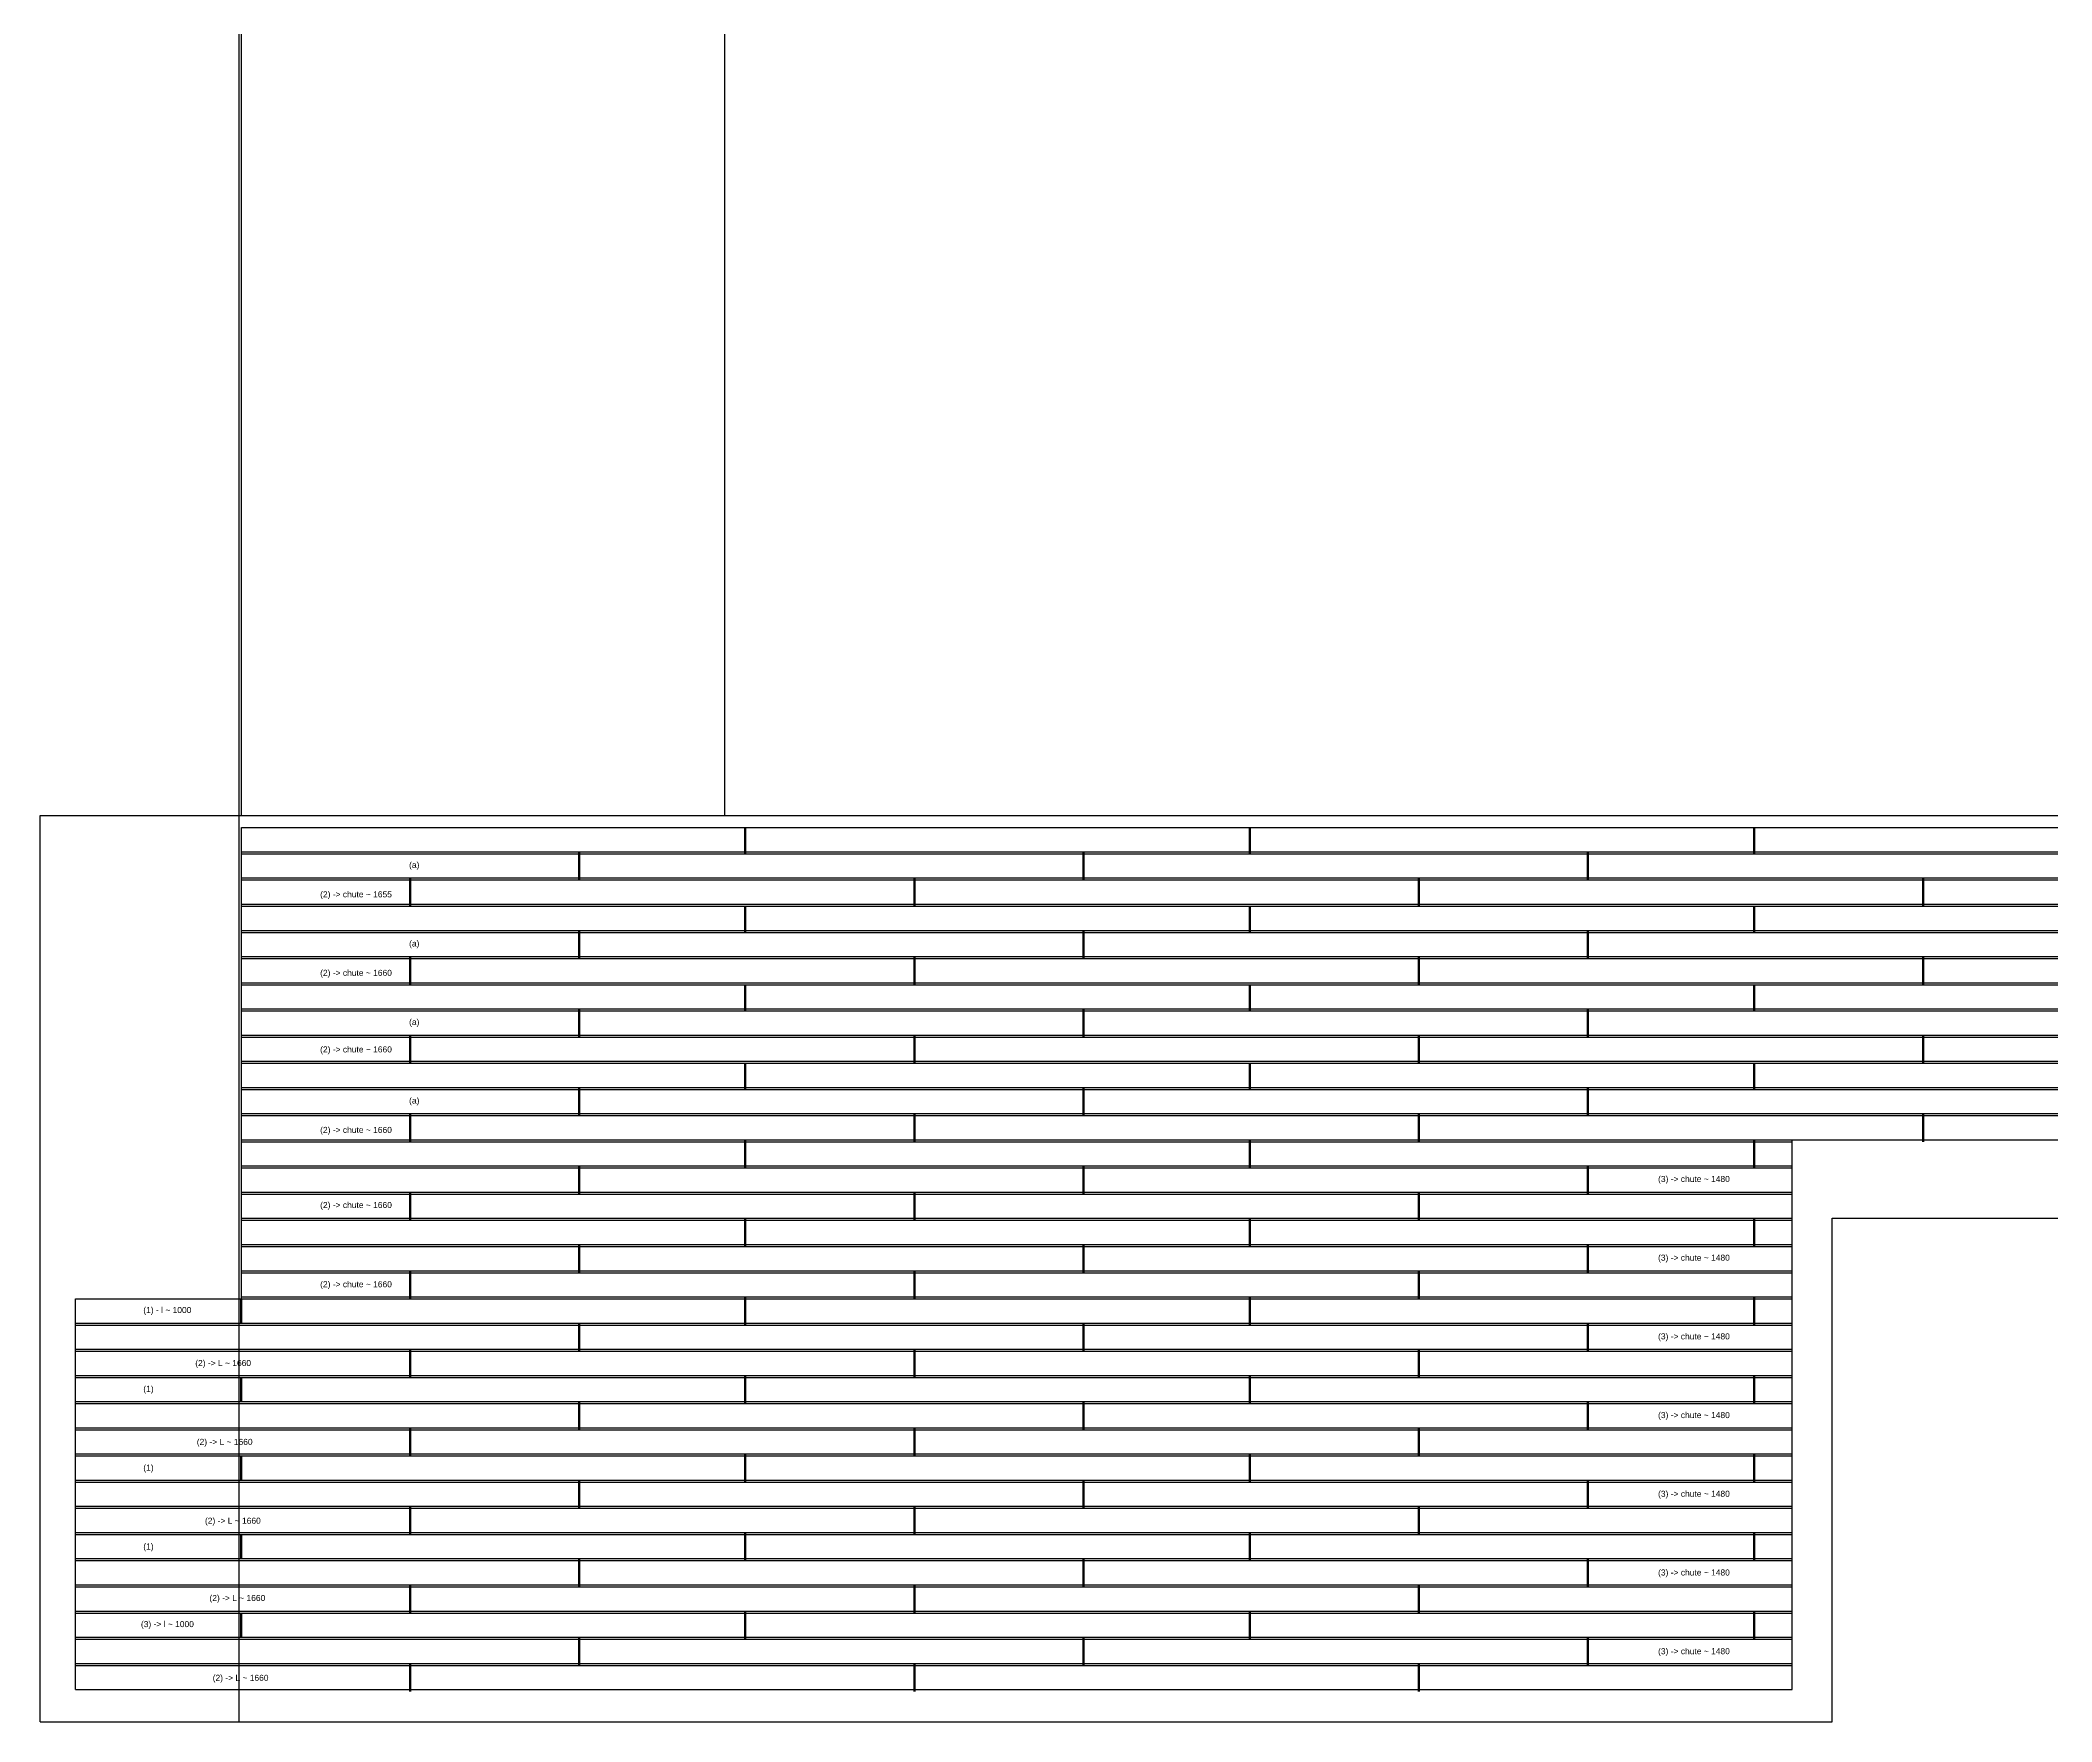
# Model space of a CAD drawing. Header units: millimetres. Extents: x 0 to 20000, y 0 to 16700.
# Drawn here: x 0 to 9990, y 0 to 8350 of the extents above; entities that cross this region are included whole.
import ezdxf

# ---------------------------------------------------------------- set-up
doc = ezdxf.new("R2010")
doc.units = ezdxf.units.MM
doc.layers.get('0').update_dxf_attribs({"lineweight": 25, "true_color": 0xffffff})
for name, color, linetype, lineweight, true_color in [('Lames', 30, 'Continuous', 25, 0xff7f00), ('Lames ... Détail', 2, 'Continuous', 25, 0xffff00), ('Lames ... Détail ... EasyPeasy1', 56, 'Continuous', 25, 0x808000), ('Lames ... Détail ... EasyPeasy2', 4, 'Continuous', 25, 0x00ffff), ('Lames ... Détail ... EasyPeasy3', 1, 'Continuous', 25, 0xff0000)]:
    doc.layers.add(name, color=color, linetype=linetype, lineweight=lineweight, true_color=true_color)
doc.styles.add('textstyle21', font='')
doc.styles.add('textstyle24', font='')
doc.styles.add('textstyle25', font='')
doc.styles.add('textstyle28', font='')
doc.styles.add('textstyle29', font='')
doc.styles.add('textstyle32', font='')
doc.styles.add('textstyle35', font='')
doc.styles.add('textstyle36', font='')
doc.styles.add('textstyle37', font='')
doc.styles.add('textstyle38', font='')
doc.styles.add('textstyle39', font='')
doc.styles.add('textstyle40', font='')
doc.styles.add('textstyle41', font='')
doc.styles.add('textstyle42', font='')
doc.styles.add('textstyle43', font='')
doc.styles.add('textstyle44', font='')
doc.styles.add('textstyle45', font='')
doc.styles.add('textstyle46', font='')
doc.styles.add('textstyle47', font='')
doc.styles.add('textstyle48', font='')
doc.styles.add('textstyle49', font='')
doc.styles.add('textstyle50', font='')
doc.styles.add('textstyle51', font='')
doc.styles.add('textstyle52', font='')
doc.styles.add('textstyle53', font='')
doc.styles.add('textstyle54', font='')
doc.styles.add('textstyle55', font='')
doc.styles.get('textstyle21').set_extended_font_data('Liberation Sans')
doc.styles.get('textstyle24').set_extended_font_data('Liberation Sans')
doc.styles.get('textstyle25').set_extended_font_data('Liberation Sans')
doc.styles.get('textstyle28').set_extended_font_data('Liberation Sans')
doc.styles.get('textstyle29').set_extended_font_data('Liberation Sans')
doc.styles.get('textstyle32').set_extended_font_data('Liberation Sans')
doc.styles.get('textstyle35').set_extended_font_data('Liberation Sans')
doc.styles.get('textstyle36').set_extended_font_data('Liberation Sans')
doc.styles.get('textstyle37').set_extended_font_data('Liberation Sans')
doc.styles.get('textstyle38').set_extended_font_data('Liberation Sans')
doc.styles.get('textstyle39').set_extended_font_data('Liberation Sans')
doc.styles.get('textstyle40').set_extended_font_data('Liberation Sans')
doc.styles.get('textstyle41').set_extended_font_data('Liberation Sans')
doc.styles.get('textstyle42').set_extended_font_data('Liberation Sans')
doc.styles.get('textstyle43').set_extended_font_data('Liberation Sans')
doc.styles.get('textstyle44').set_extended_font_data('Liberation Sans')
doc.styles.get('textstyle45').set_extended_font_data('Liberation Sans')
doc.styles.get('textstyle46').set_extended_font_data('Liberation Sans')
doc.styles.get('textstyle47').set_extended_font_data('Liberation Sans')
doc.styles.get('textstyle48').set_extended_font_data('Liberation Sans')
doc.styles.get('textstyle49').set_extended_font_data('Liberation Sans')
doc.styles.get('textstyle50').set_extended_font_data('Liberation Sans')
doc.styles.get('textstyle51').set_extended_font_data('Liberation Sans')
doc.styles.get('textstyle52').set_extended_font_data('Liberation Sans')
doc.styles.get('textstyle53').set_extended_font_data('Liberation Sans')
doc.styles.get('textstyle54').set_extended_font_data('Liberation Sans')
doc.styles.get('textstyle55').set_extended_font_data('Liberation Sans')

msp = doc.modelspace()

# ---------------------------------------------------------------- linework, layer by layer
for p, q in [((988, 0), (988, 11340)), ((1000, 4500), (1000, 11340)), ((3400, 4500), (3400, 11340)), ((0, 0), (0, 4500)), ((0, 4500), (19000, 4500)), ((8900, 0), (8900, 2500)), ((8900, 2500), (20000, 2500)), ((0, 0), (8900, 0))]:
    msp.add_line(p, q)
at = {"layer": 'Lames'}
for p, q in [((1000, 2100), (1000, 4440)), ((1000, 4440), (20000, 4440)), ((8700, 2890), (20000, 2890)), ((8700, 160), (8700, 2890)), ((175, 160), (175, 2100)), ((175, 2100), (1000, 2100)), ((175, 160), (8700, 160))]:
    msp.add_line(p, q, dxfattribs=at)
at = {"layer": 'Lames ... Détail'}
for p, q in [((1000, 4320), (20000, 4320)), ((1000, 4310), (20000, 4310)), ((1000, 4190), (20000, 4190)), ((1000, 4180), (20000, 4180)), ((1000, 4060), (20000, 4060)), ((1000, 4050), (20000, 4050)), ((1000, 3930), (20000, 3930)), ((1000, 3920), (20000, 3920)), ((1000, 3800), (20000, 3800)), ((1000, 3790), (20000, 3790)), ((1000, 3670), (20000, 3670)), ((1000, 3660), (20000, 3660)), ((1000, 3540), (20000, 3540)), ((1000, 3530), (20000, 3530)), ((1000, 3410), (20000, 3410)), ((1000, 3400), (20000, 3400)), ((1000, 3280), (20000, 3280)), ((1000, 3270), (20000, 3270)), ((1000, 3150), (20000, 3150)), ((1000, 3140), (20000, 3140)), ((1000, 3020), (20000, 3020)), ((1000, 3010), (20000, 3010)), ((1000, 2890), (8700, 2890)), ((1000, 2880), (8700, 2880)), ((1000, 2760), (8700, 2760)), ((1000, 2750), (8700, 2750)), ((1000, 2630), (8700, 2630)), ((1000, 2620), (8700, 2620)), ((1000, 2500), (8700, 2500)), ((1000, 2490), (8700, 2490)), ((1000, 2370), (8700, 2370)), ((1000, 2360), (8700, 2360)), ((1000, 2240), (8700, 2240)), ((1000, 2230), (8700, 2230)), ((175, 2100), (8700, 2100)), ((1000, 2110), (8700, 2110)), ((175, 1980), (8700, 1980)), ((175, 1970), (8700, 1970)), ((175, 1850), (8700, 1850)), ((175, 1840), (8700, 1840)), ((175, 1720), (8700, 1720)), ((175, 1710), (8700, 1710)), ((175, 1590), (8700, 1590)), ((175, 1580), (8700, 1580)), ((175, 1460), (8700, 1460)), ((175, 1450), (8700, 1450)), ((175, 1330), (8700, 1330)), ((175, 1320), (8700, 1320)), ((175, 1200), (8700, 1200)), ((175, 1190), (8700, 1190)), ((175, 1070), (8700, 1070)), ((175, 1060), (8700, 1060)), ((175, 940), (8700, 940)), ((175, 930), (8700, 930)), ((175, 810), (8700, 810)), ((175, 800), (8700, 800)), ((175, 680), (8700, 680)), ((175, 670), (8700, 670)), ((175, 550), (8700, 550)), ((175, 540), (8700, 540)), ((175, 420), (8700, 420)), ((175, 410), (8700, 410)), ((175, 290), (8700, 290)), ((175, 280), (8700, 280))]:
    msp.add_line(p, q, dxfattribs=at)
at = {"layer": 'Lames ... Détail ... EasyPeasy1'}
for p, q in [((3500, 4310), (3500, 4440)), ((3505, 4310), (3505, 4440)), ((6005, 4310), (6005, 4440)), ((6010, 4310), (6010, 4440)), ((8510, 4310), (8510, 4440)), ((8515, 4310), (8515, 4440)), ((3500, 3920), (3500, 4050)), ((3505, 3920), (3505, 4050)), ((6005, 3920), (6005, 4050)), ((6010, 3920), (6010, 4050)), ((8510, 3920), (8510, 4050)), ((8515, 3920), (8515, 4050)), ((3500, 3530), (3500, 3660)), ((3505, 3530), (3505, 3660)), ((6005, 3530), (6005, 3660)), ((6010, 3530), (6010, 3660)), ((8510, 3530), (8510, 3660)), ((8515, 3530), (8515, 3660)), ((3500, 3140), (3500, 3270)), ((3505, 3140), (3505, 3270)), ((6005, 3140), (6005, 3270)), ((6010, 3140), (6010, 3270)), ((8510, 3140), (8510, 3270)), ((8515, 3140), (8515, 3270)), ((3500, 2750), (3500, 2890)), ((3505, 2750), (3505, 2890)), ((6005, 2750), (6005, 2890)), ((6010, 2750), (6010, 2890)), ((8510, 2750), (8510, 2890)), ((8515, 2750), (8515, 2890)), ((3500, 2360), (3500, 2500)), ((3505, 2360), (3505, 2500)), ((6005, 2360), (6005, 2500)), ((6010, 2360), (6010, 2500)), ((8510, 2360), (8510, 2500)), ((8515, 2360), (8515, 2500)), ((995, 2100), (995, 1980)), ((1000, 2100), (1000, 1980)), ((3500, 1970), (3500, 2110)), ((3505, 1970), (3505, 2110)), ((6005, 1970), (6005, 2110)), ((6010, 1970), (6010, 2110)), ((8510, 1970), (8510, 2110)), ((8515, 1970), (8515, 2110)), ((995, 1710), (995, 1590)), ((1000, 1710), (1000, 1590)), ((3500, 1580), (3500, 1720)), ((3505, 1580), (3505, 1720)), ((6005, 1580), (6005, 1720)), ((6010, 1580), (6010, 1720)), ((8510, 1580), (8510, 1720)), ((8515, 1580), (8515, 1720)), ((995, 1320), (995, 1200)), ((1000, 1320), (1000, 1200)), ((3500, 1190), (3500, 1330)), ((3505, 1190), (3505, 1330)), ((6005, 1190), (6005, 1330)), ((6010, 1190), (6010, 1330)), ((8510, 1190), (8510, 1330)), ((8515, 1190), (8515, 1330)), ((995, 930), (995, 810)), ((1000, 930), (1000, 810)), ((3500, 800), (3500, 940)), ((3505, 800), (3505, 940)), ((6005, 800), (6005, 940)), ((6010, 800), (6010, 940)), ((8510, 800), (8510, 940)), ((8515, 800), (8515, 940)), ((995, 540), (995, 420)), ((1000, 540), (1000, 420)), ((3500, 410), (3500, 550)), ((3505, 410), (3505, 550)), ((6005, 410), (6005, 550)), ((6010, 410), (6010, 550)), ((8510, 410), (8510, 550)), ((8515, 410), (8515, 550))]:
    msp.add_line(p, q, dxfattribs=at)
at = {"layer": 'Lames ... Détail ... EasyPeasy2'}
for p, q in [((2675, 4180), (2675, 4320)), ((2680, 4180), (2680, 4320)), ((5180, 4180), (5180, 4320)), ((5185, 4180), (5185, 4320)), ((7685, 4180), (7685, 4320)), ((7690, 4180), (7690, 4320)), ((2675, 3790), (2675, 3930)), ((2680, 3790), (2680, 3930)), ((5180, 3790), (5180, 3930)), ((5185, 3790), (5185, 3930)), ((7685, 3790), (7685, 3930)), ((7690, 3790), (7690, 3930)), ((2675, 3400), (2675, 3540)), ((2680, 3400), (2680, 3540)), ((5180, 3400), (5180, 3540)), ((5185, 3400), (5185, 3540)), ((7685, 3400), (7685, 3540)), ((7690, 3400), (7690, 3540)), ((2675, 3010), (2675, 3150)), ((2680, 3010), (2680, 3150)), ((5180, 3010), (5180, 3150)), ((5185, 3010), (5185, 3150)), ((7685, 3010), (7685, 3150)), ((7690, 3010), (7690, 3150)), ((2675, 2620), (2675, 2760)), ((2680, 2620), (2680, 2760)), ((5180, 2620), (5180, 2760)), ((5185, 2620), (5185, 2760)), ((7685, 2620), (7685, 2760)), ((7690, 2620), (7690, 2760)), ((2675, 2230), (2675, 2370)), ((2680, 2230), (2680, 2370)), ((5180, 2230), (5180, 2370)), ((5185, 2230), (5185, 2370)), ((7685, 2230), (7685, 2370)), ((7690, 2230), (7690, 2370)), ((2675, 1840), (2675, 1980)), ((2680, 1840), (2680, 1980)), ((5180, 1840), (5180, 1980)), ((5185, 1840), (5185, 1980)), ((7685, 1840), (7685, 1980)), ((7690, 1840), (7690, 1980)), ((2675, 1450), (2675, 1590)), ((2680, 1450), (2680, 1590)), ((5180, 1450), (5180, 1590)), ((5185, 1450), (5185, 1590)), ((7685, 1450), (7685, 1590)), ((7690, 1450), (7690, 1590)), ((2675, 1060), (2675, 1200)), ((2680, 1060), (2680, 1200)), ((5180, 1060), (5180, 1200)), ((5185, 1060), (5185, 1200)), ((7685, 1060), (7685, 1200)), ((7690, 1060), (7690, 1200)), ((2675, 670), (2675, 810)), ((2680, 670), (2680, 810)), ((5180, 670), (5180, 810)), ((5185, 670), (5185, 810)), ((7685, 670), (7685, 810)), ((7690, 670), (7690, 810)), ((2675, 280), (2675, 420)), ((2680, 280), (2680, 420)), ((5180, 280), (5180, 420)), ((5185, 280), (5185, 420)), ((7685, 280), (7685, 420)), ((7690, 280), (7690, 420))]:
    msp.add_line(p, q, dxfattribs=at)
at = {"layer": 'Lames ... Détail ... EasyPeasy3'}
for p, q in [((1835, 4050), (1835, 4190)), ((1840, 4050), (1840, 4190)), ((4340, 4050), (4340, 4190)), ((4345, 4050), (4345, 4190)), ((6845, 4050), (6845, 4190)), ((6850, 4050), (6850, 4190)), ((9350, 4050), (9350, 4190)), ((9355, 4050), (9355, 4190)), ((1835, 3660), (1835, 3800)), ((1840, 3660), (1840, 3800)), ((4340, 3660), (4340, 3800)), ((4345, 3660), (4345, 3800)), ((6845, 3660), (6845, 3800)), ((6850, 3660), (6850, 3800)), ((9350, 3660), (9350, 3800)), ((9355, 3660), (9355, 3800)), ((1835, 3270), (1835, 3410)), ((1840, 3270), (1840, 3410)), ((4340, 3270), (4340, 3410)), ((4345, 3270), (4345, 3410)), ((6845, 3270), (6845, 3410)), ((6850, 3270), (6850, 3410)), ((9350, 3270), (9350, 3410)), ((9355, 3270), (9355, 3410)), ((1835, 2880), (1835, 3020)), ((1840, 2880), (1840, 3020)), ((4340, 2880), (4340, 3020)), ((4345, 2880), (4345, 3020)), ((6845, 2880), (6845, 3020)), ((6850, 2880), (6850, 3020)), ((9350, 2880), (9350, 3020)), ((9355, 2880), (9355, 3020)), ((1835, 2490), (1835, 2630)), ((1840, 2490), (1840, 2630)), ((4340, 2490), (4340, 2630)), ((4345, 2490), (4345, 2630)), ((6845, 2490), (6845, 2630)), ((6850, 2490), (6850, 2630)), ((1835, 2100), (1835, 2240)), ((1840, 2100), (1840, 2240)), ((4340, 2100), (4340, 2240)), ((4345, 2100), (4345, 2240)), ((6845, 2100), (6845, 2240)), ((6850, 2100), (6850, 2240)), ((1835, 1710), (1835, 1850)), ((1840, 1710), (1840, 1850)), ((4340, 1710), (4340, 1850)), ((4345, 1710), (4345, 1850)), ((6845, 1710), (6845, 1850)), ((6850, 1710), (6850, 1850)), ((1835, 1320), (1835, 1460)), ((1840, 1320), (1840, 1460)), ((4340, 1320), (4340, 1460)), ((4345, 1320), (4345, 1460)), ((6845, 1320), (6845, 1460)), ((6850, 1320), (6850, 1460)), ((1835, 930), (1835, 1070)), ((1840, 930), (1840, 1070)), ((4340, 930), (4340, 1070)), ((4345, 930), (4345, 1070)), ((6845, 930), (6845, 1070)), ((6850, 930), (6850, 1070)), ((1835, 540), (1835, 680)), ((1840, 540), (1840, 680)), ((4340, 540), (4340, 680)), ((4345, 540), (4345, 680)), ((6845, 540), (6845, 680)), ((6850, 540), (6850, 680)), ((1835, 150), (1835, 290)), ((1840, 150), (1840, 290)), ((4340, 150), (4340, 290)), ((4345, 150), (4345, 290)), ((6845, 150), (6845, 290)), ((6850, 150), (6850, 290))]:
    msp.add_line(p, q, dxfattribs=at)

# ---------------------------------------------------------------- texts
at = {"layer": 'Lames ... Détail ... EasyPeasy1', "char_height": 30, "attachment_point": 1}
for s, insert, style in [('(1) - l ~ 1000', (511.88273, 2059.5596), 'textstyle36'), ('(1)', (511.88273, 1668.17758), 'textstyle37'), ('(1)', (511.88273, 1276.79557), 'textstyle38'), ('(1)', (511.88273, 885.41355), 'textstyle39')]:
    msp.add_mtext(s, dxfattribs=dict(at, insert=insert, style=style))
at = {"layer": 'Lames ... Détail ... EasyPeasy2', "char_height": 30, "attachment_point": 1}
for s, insert, style in [('(a)', (1831.836, 4269.81081), 'textstyle21'), ('(a)', (1831.836, 3879.81081), 'textstyle25'), ('(a)', (1831.836, 3489.81081), 'textstyle29'), ('(a)', (1831.836, 3099.81081), 'textstyle32'), ('(3) -> chute ~ 1480', (8034.77902, 2710.38127), 'textstyle48'), ('(3) -> chute ~ 1480', (8034.77902, 2319.56771), 'textstyle49'), ('(3) -> chute ~ 1480', (8034.77902, 1928.75415), 'textstyle50'), ('(3) -> chute ~ 1480', (8034.77902, 1537.94059), 'textstyle51'), ('(3) -> chute ~ 1480', (8034.77902, 1147.12703), 'textstyle52'), ('(3) -> chute ~ 1480', (8034.77902, 756.31347), 'textstyle53'), ('(3) -> l ~ 1000', (500, 500), 'textstyle55'), ('(3) -> chute ~ 1480', (8034.77902, 365.49991), 'textstyle54')]:
    msp.add_mtext(s, dxfattribs=dict(at, insert=insert, style=style))
at = {"layer": 'Lames ... Détail ... EasyPeasy3', "char_height": 30, "attachment_point": 1}
for s, insert, style in [('(2) -> chute ~ 1655', (1390.18543, 4123.99351), 'textstyle24'), ('(2) -> chute ~ 1660', (1390.18543, 3733.99351), 'textstyle28'), ('(2) -> chute ~ 1660', (1390.18543, 3353.68919), 'textstyle41'), ('(2) -> chute ~ 1660', (1390.18543, 2953.99351), 'textstyle35'), ('(2) -> chute ~ 1660', (1390.18543, 2580.9442), 'textstyle40'), ('(2) -> chute ~ 1660', (1390.18543, 2187.64365), 'textstyle42'), ('(2) -> L ~ 1660', (769.87899, 1796.2538), 'textstyle43'), ('(2) -> L ~ 1660', (777.55315, 1404.87178), 'textstyle44'), ('(2) -> L ~ 1660', (818.12386, 1013.36187), 'textstyle45'), ('(2) -> L ~ 1660', (840.50681, 629.65401), 'textstyle46'), ('(2) -> L ~ 1660', (856.49464, 233.15589), 'textstyle47')]:
    msp.add_mtext(s, dxfattribs=dict(at, insert=insert, style=style))

doc.saveas('drawing.dxf')
